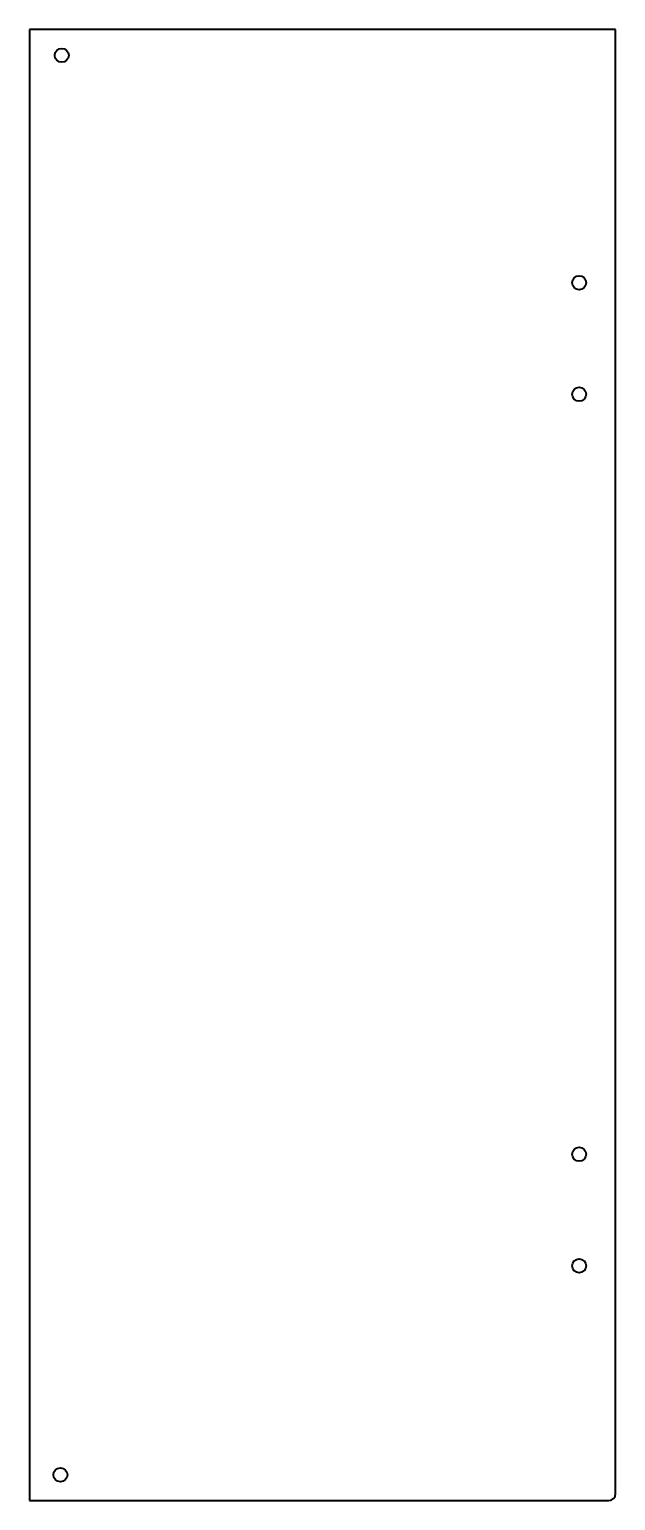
# Model space of a CAD drawing. Header units: millimetres. Extents: x 136 to 304, y 95 to 517.
import ezdxf

# ---------------------------------------------------------------- set-up
doc = ezdxf.new("R2010")
doc.units = ezdxf.units.MM
doc.layers.add('Geometries', color=7, linetype='Continuous')

msp = doc.modelspace()

# ---------------------------------------------------------------- linework, layer by layer
at = {"layer": 'Geometries', "linetype": 'Continuous', "lineweight": 40}
for p, q in [((136.28, 517.06), (136.28, 95.06)), ((304.28, 517.06), (136.28, 517.06)), ((304.28, 97.06), (304.28, 517.06)), ((136.28, 95.06), (302.28, 95.06))]:
    msp.add_line(p, q, dxfattribs=at)
for centre in [(145.53, 509.63), (293.84, 444.41), (293.84, 412.41), (293.83, 194.4), (293.83, 162.4), (145.14, 102.47)]:
    msp.add_circle(centre, 2, dxfattribs=at)
msp.add_arc((302.28, 97.06), 2, 270, 0, dxfattribs=at)

doc.saveas('drawing.dxf')
